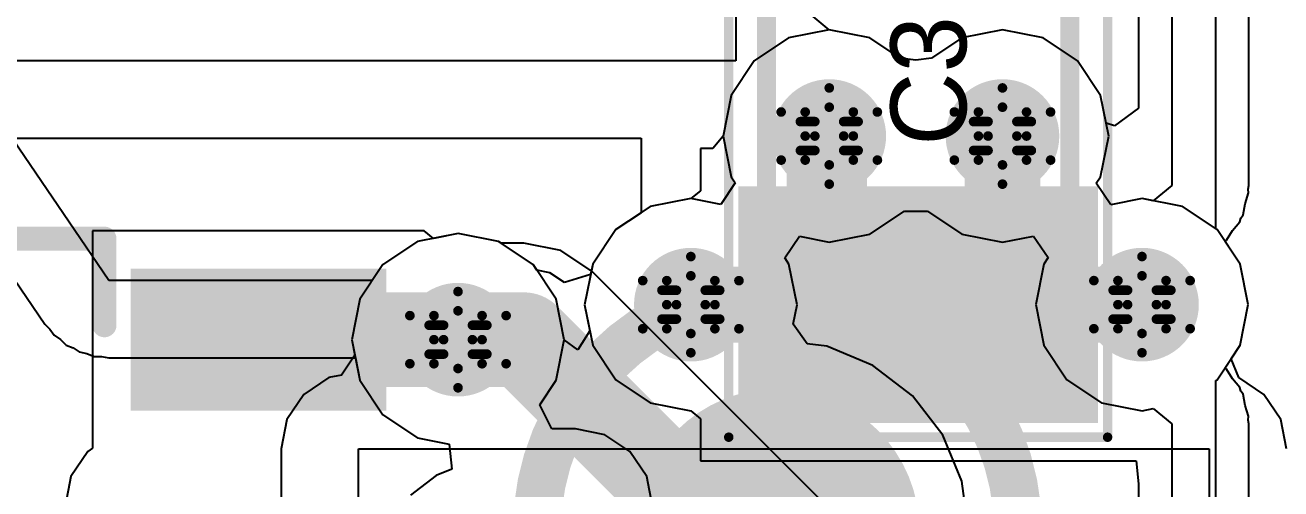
# Model space of a CAD drawing. Header units: millimetres. Extents: x 5 to 399, y 5 to 287.
# Drawn here: x 197.46 to 204.09, y 168.48 to 170.93 of the extents above; entities that cross this region are included whole.
import ezdxf

# ---------------------------------------------------------------- set-up
doc = ezdxf.new("R2010")
doc.units = ezdxf.units.MM
for name, color, linetype in [('BottomLayer', 5, 'Continuous'), ('BottomOverlay', 54, 'Continuous'), ('BottomPaste', 16, 'Continuous'), ('BottomSolder', 6, 'Continuous'), ('DrillDrawing', 1, 'Continuous'), ('DrillGuide', 244, 'Continuous'), ('Mechanical13', 56, 'Continuous'), ('MidLayer1', 16, 'Continuous'), ('MidLayer2', 76, 'Continuous'), ('MultiLayer', 9, 'Continuous'), ('TopLayer', 1, 'Continuous'), ('TopOverlay', 2, 'Continuous'), ('TopPaste', 8, 'Continuous'), ('TopSolder', 216, 'Continuous'), ('ViaHoleLayer', 16, 'Continuous')]:
    doc.layers.add(name, color=color, linetype=linetype)

# ---------------------------------------------------------------- blocks, each defined once
blk = doc.blocks.new('1206_C_13')
at = {"layer": 'Mechanical13', "const_width": 0.1}
for points in [[(-1.5998, 0.8002), (-1.5998, -0.7999)], [(-1.5998, 0.8002), (1.6002, 0.8002)], [(1.6002, 0.8002), (1.6002, -0.7999)], [(-1.5998, -0.7999), (1.6002, -0.7999)]]:
    blk.add_lwpolyline(points, dxfattribs=at)
at = {"layer": 'Mechanical13', "const_width": 0.05}
for points in [[(-1.6248, 0.8002, 1), (-1.5748, 0.8002, 1)], [(-1.6248, 0.8002, 1), (-1.5748, 0.8002, 1)], [(1.5752, 0.8002, 1), (1.6252, 0.8002, 1)], [(1.5752, 0.8002, 1), (1.6252, 0.8002, 1)], [(-1.6248, -0.7999, 1), (-1.5748, -0.7999, 1)], [(-1.6248, -0.7999, 1), (-1.5748, -0.7999, 1)], [(1.5752, -0.7999, 1), (1.6252, -0.7999, 1)], [(1.5752, -0.7999, 1), (1.6252, -0.7999, 1)]]:
    blk.add_lwpolyline(points, format="xyb", close=True, dxfattribs=at)
at = {"layer": 'TopLayer'}
for points in [[(-0.925, -0.9), (-0.925, 0.9), (-2.075, -0.9), (-2.075, 0.9)], [(2.075, -0.9), (2.075, 0.9), (0.925, -0.9), (0.925, 0.9)]]:
    blk.add_solid(points, dxfattribs=at)
at = {"layer": 'TopOverlay', "const_width": 0.05}
for points in [[(-2.2, 1), (2.175, 1)], [(-2.2, 1), (-2.2, -1)], [(2.175, 1), (2.175, -1)], [(-2.2, -1), (2.175, -1)]]:
    blk.add_lwpolyline(points, dxfattribs=at)
at = {"layer": 'TopOverlay', "const_width": 0.025}
for points in [[(-2.2125, 1, 1), (-2.1875, 1, 1)], [(-2.2125, 1, 1), (-2.1875, 1, 1)], [(2.1625, 1, 1), (2.1875, 1, 1)], [(2.1625, 1, 1), (2.1875, 1, 1)], [(-2.2125, -1, 1), (-2.1875, -1, 1)], [(-2.2125, -1, 1), (-2.1875, -1, 1)], [(2.1625, -1, 1), (2.1875, -1, 1)], [(2.1625, -1, 1), (2.1875, -1, 1)]]:
    blk.add_lwpolyline(points, format="xyb", close=True, dxfattribs=at)
at = {"layer": 'TopPaste'}
for points in [[(-0.925, -0.9), (-0.925, 0.9), (-2.075, -0.9), (-2.075, 0.9)], [(2.075, -0.9), (2.075, 0.9), (0.925, -0.9), (0.925, 0.9)]]:
    blk.add_solid(points, dxfattribs=at)
at = {"layer": 'TopSolder'}
for points in [[(-0.875, -0.95), (-0.875, 0.95), (-2.125, -0.95), (-2.125, 0.95)], [(2.125, -0.95), (2.125, 0.95), (0.875, -0.95), (0.875, 0.95)]]:
    blk.add_solid(points, dxfattribs=at)
blk = doc.blocks.new('TP1_5MM_B_128')
at = {"layer": 'BottomLayer', "const_width": 0.75}
blk.add_lwpolyline([(-0.375, 0, 1), (0.375, 0, 1)], format="xyb", close=True, dxfattribs=at)
at = {"layer": 'BottomOverlay'}
for points, const_width in [([(1.27, 0, 1), (-1.27, 0, 1)], 0.254), ([(-1.3335, 0, 1), (-1.2065, 0, 1)], 0.127), ([(1.2065, 0, 1), (1.3335, 0, 1)], 0.127)]:
    blk.add_lwpolyline(points, format="xyb", close=True, dxfattribs=dict(at, const_width=const_width))
at = {"layer": 'BottomPaste', "const_width": 0.75}
blk.add_lwpolyline([(-0.375, 0, 1), (0.375, 0, 1)], format="xyb", close=True, dxfattribs=at)
at = {"layer": 'BottomSolder', "const_width": 0.75}
blk.add_lwpolyline([(-0.375, 0, 1), (0.375, 0, 1)], format="xyb", close=True, dxfattribs=at)
blk = doc.blocks.new('PQFN_8_MULTI_204')
at = {"layer": 'TopLayer'}
blk.add_solid([(2.23, -2.8548), (1.58, -2.8548), (2.23, -4.1048), (1.58, -4.1048)], dxfattribs=at)
at = {"layer": 'TopOverlay', "const_width": 0.127}
for points in [[(2.4384, -2.2098), (2.4384, -2.667)], [(1.9812, -2.667), (2.4384, -2.667)]]:
    blk.add_lwpolyline(points, dxfattribs=at)
at = {"layer": 'TopOverlay', "const_width": 0.0635}
for points in [[(2.4066, -2.2098, 1), (2.4701, -2.2098, 1)], [(1.9494, -2.667, 1), (2.013, -2.667, 1)], [(2.4066, -2.667, 1), (2.4701, -2.667, 1)], [(2.4066, -2.667, 1), (2.4701, -2.667, 1)]]:
    blk.add_lwpolyline(points, format="xyb", close=True, dxfattribs=at)
at = {"layer": 'TopPaste'}
blk.add_solid([(2.2, -2.8848), (1.61, -2.8848), (2.2, -4.0748), (1.61, -4.0748)], dxfattribs=at)
at = {"layer": 'TopSolder'}
blk.add_solid([(2.28, -2.8048), (1.53, -2.8048), (2.28, -4.1548), (1.53, -4.1548)], dxfattribs=at)

msp = doc.modelspace()

# ---------------------------------------------------------------- linework, layer by layer
at = {"layer": 'BottomLayer'}
for p, q in [((203.514, 174.9902), (203.5139, 170.0815)), ((203.9218, 170.0815), (203.9218, 174.5824)), ((201.4914, 170.8603), (201.3095, 170.7387)), ((201.706, 170.903), (201.4914, 170.8603)), ((201.9206, 170.8603), (201.706, 170.903)), ((202.0809, 170.7532), (201.9206, 170.8603)), ((202.4058, 170.8603), (202.2456, 170.7532)), ((202.6204, 170.903), (202.4058, 170.8603)), ((202.835, 170.8603), (202.6204, 170.903)), ((203.017, 170.7387), (202.835, 170.8603)), ((201.3095, 170.7387), (201.1879, 170.5568)), ((202.1632, 170.7426), (202.0809, 170.7532)), ((202.2456, 170.7532), (202.1632, 170.7426)), ((203.1385, 170.5568), (203.017, 170.7387)), ((201.1879, 170.5568), (201.1453, 170.3422)), ((203.1812, 170.3422), (203.1385, 170.5568)), ((201.1453, 170.3422), (201.1879, 170.1276)), ((203.1385, 170.1276), (203.1812, 170.3422)), ((201.1879, 170.1276), (201.2096, 170.0952)), ((203.1153, 170.0929), (203.1385, 170.1276)), ((201.2096, 170.0952), (201.1332, 169.9809)), ((203.1925, 169.9798), (203.1153, 170.0929)), ((203.5139, 170.0815), (203.4158, 170.0009)), ((203.9178, 170.0616), (203.9218, 170.0815)), ((203.9198, 170.0415), (203.9178, 170.0616)), ((200.9752, 170.0124), (200.7606, 169.9697)), ((201.1332, 169.9809), (200.9752, 170.0124)), ((203.357, 170.0126), (203.1925, 169.9798)), ((203.4158, 170.0009), (203.357, 170.0126)), ((203.8907, 169.9254), (203.9024, 169.9841)), ((203.9024, 169.9841), (203.9198, 170.0415)), ((200.7606, 169.9697), (200.5787, 169.8481)), ((201.9206, 169.8241), (202.1026, 169.9457)), ((202.1026, 169.9457), (202.2239, 169.9457)), ((202.2239, 169.9457), (202.4058, 169.8241)), ((203.8795, 169.9086), (203.8907, 169.9254)), ((203.8356, 169.8429), (203.8736, 169.8892)), ((203.8736, 169.8892), (203.8795, 169.9086)), ((199.5314, 169.7849), (199.3495, 169.6633)), ((199.746, 169.8276), (199.5314, 169.7849)), ((199.9606, 169.7849), (199.746, 169.8276)), ((200.1425, 169.6633), (199.9606, 169.7849)), ((200.5787, 169.8481), (200.4571, 169.6662)), ((201.4717, 169.6985), (201.548, 169.8128)), ((201.548, 169.8128), (201.706, 169.7814)), ((201.706, 169.7814), (201.9206, 169.8241)), ((202.4058, 169.8241), (202.6204, 169.7814)), ((202.6204, 169.7814), (202.7849, 169.8141)), ((202.7849, 169.8141), (202.8621, 169.7011)), ((203.7941, 169.7876), (203.8023, 169.7931)), ((203.8751, 169.6664), (203.7941, 169.7876)), ((203.8023, 169.7931), (203.8356, 169.8429)), ((199.3495, 169.6633), (199.2279, 169.4814)), ((200.1624, 169.6335), (200.1425, 169.6633)), ((200.4571, 169.6662), (200.4461, 169.6109)), ((201.4933, 169.6662), (201.4717, 169.6985)), ((201.536, 169.4516), (201.4933, 169.6662)), ((202.8389, 169.6664), (202.7963, 169.4518)), ((202.8621, 169.7011), (202.8389, 169.6664)), ((203.9178, 169.4518), (203.8751, 169.6664)), ((200.2302, 169.62), (200.1624, 169.6335)), ((200.3081, 169.568), (200.2302, 169.62)), ((200.4461, 169.6109), (200.3081, 169.568)), ((199.2279, 169.4814), (199.1852, 169.2668)), ((201.5156, 169.349), (201.536, 169.4516)), ((202.7963, 169.4518), (202.8389, 169.2372)), ((203.8751, 169.2372), (203.9178, 169.4518)), ((201.5895, 169.2457), (201.5156, 169.349)), ((199.1852, 169.2668), (199.2279, 169.0522)), ((201.6934, 169.2321), (201.5895, 169.2457)), ((201.9367, 169.1313), (201.6934, 169.2321)), ((202.8389, 169.2372), (202.9605, 169.0553)), ((203.7941, 169.116), (203.8751, 169.2372)), ((202.1456, 168.971), (201.9367, 169.1313)), ((202.9605, 169.0553), (203.1424, 168.9337)), ((203.8023, 169.1105), (203.7941, 169.116)), ((203.8356, 169.0607), (203.8023, 169.1105)), ((203.8736, 169.0144), (203.8356, 169.0607)), ((199.2279, 169.0522), (199.3495, 168.8703)), ((203.8795, 168.995), (203.8736, 169.0144)), ((203.8907, 168.9782), (203.8795, 168.995)), ((202.3059, 168.7621), (202.1456, 168.971)), ((203.1424, 168.9337), (203.357, 168.891)), ((203.9024, 168.9195), (203.8907, 168.9782)), ((199.3495, 168.8703), (199.5314, 168.7487)), ((203.357, 168.891), (203.4158, 168.9027)), ((203.4158, 168.9027), (203.5139, 168.8221)), ((203.9198, 168.8621), (203.9024, 168.9195)), ((203.9178, 168.842), (203.9198, 168.8621)), ((203.5139, 168.8221), (203.5139, 163.3418)), ((203.9218, 168.8221), (203.9178, 168.842)), ((203.9218, 167.2998), (203.9218, 168.8221)), ((199.5314, 168.7487), (199.7002, 168.7151)), ((202.4067, 168.5188), (202.3059, 168.7621)), ((199.7002, 168.7151), (199.7132, 168.5831)), ((199.6314, 168.5492), (199.4956, 168.445)), ((199.7132, 168.5831), (199.6314, 168.5492)), ((202.441, 168.2578), (202.4067, 168.5188))]:
    msp.add_line(p, q, dxfattribs=at)
for points, const_width in [([(201.556, 170.3422, 1), (201.856, 170.3422, 1)], 0.3), ([(202.4704, 170.3422, 1), (202.7704, 170.3422, 1)], 0.3), ([(200.8252, 169.4516, 1), (201.1252, 169.4516, 1)], 0.3), ([(203.207, 169.4518, 1), (203.507, 169.4518, 1)], 0.3), ([(199.596, 169.2668, 1), (199.896, 169.2668, 1)], 0.3), ([(199.6835, 169.2668, 1), (199.8085, 169.2668, 1)], 0.125), ([(200.0214, 169.2668, 1), (200.1464, 169.2668, 1)], 0.125), ([(200.0214, 169.2668, 1), (200.1464, 169.2668, 1)], 0.125)]:
    msp.add_lwpolyline(points, format="xyb", close=True, dxfattribs=dict(at, const_width=const_width))
at = {"layer": 'BottomLayer', "const_width": 0.25}
for points in [[(199.746, 169.2668), (200.0839, 169.2668)], [(200.0839, 169.2668), (201.0929, 168.2578)]]:
    msp.add_lwpolyline(points, dxfattribs=at)
at = {"layer": 'DrillDrawing', "const_width": 0.0508}
for points in [[(201.579, 170.4692), (201.706, 170.5962)], [(201.706, 170.5962), (201.833, 170.4692)], [(202.4934, 170.4692), (202.6204, 170.5962)], [(202.6204, 170.5962), (202.7474, 170.4692)], [(201.6298, 170.4184), (201.706, 170.4946)], [(201.706, 170.4946), (201.7822, 170.4184)], [(202.5442, 170.4184), (202.6204, 170.4946)], [(202.6204, 170.4946), (202.6966, 170.4184)], [(201.452, 170.4692), (201.579, 170.3422)], [(201.452, 170.4692), (201.579, 170.4692)], [(201.833, 170.4692), (201.96, 170.4692)], [(201.833, 170.3422), (201.96, 170.4692)], [(202.3664, 170.4692), (202.4934, 170.3422)], [(202.3664, 170.4692), (202.4934, 170.4692)], [(202.7474, 170.4692), (202.8744, 170.4692)], [(202.7474, 170.3422), (202.8744, 170.4692)], [(201.5536, 170.4184), (201.6298, 170.3422)], [(201.5536, 170.4184), (201.6298, 170.4184)], [(201.7822, 170.4184), (201.8584, 170.4184)], [(201.7822, 170.3422), (201.8584, 170.4184)], [(202.468, 170.4184), (202.5442, 170.3422)], [(202.468, 170.4184), (202.5442, 170.4184)], [(202.6966, 170.4184), (202.7728, 170.4184)], [(202.6966, 170.3422), (202.7728, 170.4184)], [(201.452, 170.2152), (201.579, 170.3422)], [(201.5536, 170.266), (201.6298, 170.3422)], [(201.7822, 170.3422), (201.8584, 170.266)], [(201.833, 170.3422), (201.96, 170.2152)], [(202.3664, 170.2152), (202.4934, 170.3422)], [(202.468, 170.266), (202.5442, 170.3422)], [(202.6966, 170.3422), (202.7728, 170.266)], [(202.7474, 170.3422), (202.8744, 170.2152)], [(201.5536, 170.266), (201.6298, 170.266)], [(201.6298, 170.266), (201.706, 170.1898)], [(201.706, 170.1898), (201.7822, 170.266)], [(201.7822, 170.266), (201.8584, 170.266)], [(202.468, 170.266), (202.5442, 170.266)], [(202.5442, 170.266), (202.6204, 170.1898)], [(202.6204, 170.1898), (202.6966, 170.266)], [(202.6966, 170.266), (202.7728, 170.266)], [(201.452, 170.2152), (201.579, 170.2152)], [(201.579, 170.2152), (201.706, 170.0882)], [(201.706, 170.0882), (201.833, 170.2152)], [(201.833, 170.2152), (201.96, 170.2152)], [(202.3664, 170.2152), (202.4934, 170.2152)], [(202.4934, 170.2152), (202.6204, 170.0882)], [(202.6204, 170.0882), (202.7474, 170.2152)], [(202.7474, 170.2152), (202.8744, 170.2152)], [(200.8482, 169.5786), (200.9752, 169.7056)], [(200.9752, 169.7056), (201.1022, 169.5786)], [(203.23, 169.5788), (203.357, 169.7058)], [(203.357, 169.7058), (203.484, 169.5788)], [(200.7212, 169.5786), (200.8482, 169.4516)], [(200.7212, 169.5786), (200.8482, 169.5786)], [(200.899, 169.5278), (200.9752, 169.604)], [(200.9752, 169.604), (201.0514, 169.5278)], [(201.1022, 169.5786), (201.2292, 169.5786)], [(201.1022, 169.4516), (201.2292, 169.5786)], [(203.103, 169.5788), (203.23, 169.4518)], [(203.103, 169.5788), (203.23, 169.5788)], [(203.2808, 169.528), (203.357, 169.6042)], [(203.357, 169.6042), (203.4332, 169.528)], [(203.484, 169.5788), (203.611, 169.5788)], [(203.484, 169.4518), (203.611, 169.5788)], [(199.619, 169.3938), (199.746, 169.5208)], [(199.746, 169.5208), (199.873, 169.3938)], [(200.8228, 169.5278), (200.899, 169.4516)], [(200.8228, 169.5278), (200.899, 169.5278)], [(201.0514, 169.5278), (201.1276, 169.5278)], [(201.0514, 169.4516), (201.1276, 169.5278)], [(203.2046, 169.528), (203.2808, 169.4518)], [(203.2046, 169.528), (203.2808, 169.528)], [(203.4332, 169.528), (203.5094, 169.528)], [(203.4332, 169.4518), (203.5094, 169.528)], [(200.7212, 169.3246), (200.8482, 169.4516)], [(200.8228, 169.3754), (200.899, 169.4516)], [(201.0514, 169.4516), (201.1276, 169.3754)], [(201.1022, 169.4516), (201.2292, 169.3246)], [(203.103, 169.3248), (203.23, 169.4518)], [(203.2046, 169.3756), (203.2808, 169.4518)], [(203.4332, 169.4518), (203.5094, 169.3756)], [(203.484, 169.4518), (203.611, 169.3248)], [(199.492, 169.3938), (199.619, 169.2668)], [(199.492, 169.3938), (199.619, 169.3938)], [(199.6698, 169.343), (199.746, 169.4192)], [(199.746, 169.4192), (199.8222, 169.343)], [(199.873, 169.3938), (200, 169.3938)], [(199.873, 169.2668), (200, 169.3938)], [(200.8228, 169.3754), (200.899, 169.3754)], [(200.899, 169.3754), (200.9752, 169.2992)], [(200.9752, 169.2992), (201.0514, 169.3754)], [(201.0514, 169.3754), (201.1276, 169.3754)], [(203.2046, 169.3756), (203.2808, 169.3756)], [(203.2808, 169.3756), (203.357, 169.2994)], [(203.357, 169.2994), (203.4332, 169.3756)], [(203.4332, 169.3756), (203.5094, 169.3756)], [(199.5936, 169.343), (199.6698, 169.2668)], [(199.5936, 169.343), (199.6698, 169.343)], [(199.8222, 169.343), (199.8984, 169.343)], [(199.8222, 169.2668), (199.8984, 169.343)], [(200.7212, 169.3246), (200.8482, 169.3246)], [(200.8482, 169.3246), (200.9752, 169.1976)], [(200.9752, 169.1976), (201.1022, 169.3246)], [(201.1022, 169.3246), (201.2292, 169.3246)], [(203.103, 169.3248), (203.23, 169.3248)], [(203.23, 169.3248), (203.357, 169.1978)], [(203.357, 169.1978), (203.484, 169.3248)], [(203.484, 169.3248), (203.611, 169.3248)], [(199.492, 169.1398), (199.619, 169.2668)], [(199.5936, 169.1906), (199.6698, 169.2668)], [(199.8222, 169.2668), (199.8984, 169.1906)], [(199.873, 169.2668), (200, 169.1398)], [(199.5936, 169.1906), (199.6698, 169.1906)], [(199.6698, 169.1906), (199.746, 169.1144)], [(199.746, 169.1144), (199.8222, 169.1906)], [(199.8222, 169.1906), (199.8984, 169.1906)], [(199.492, 169.1398), (199.619, 169.1398)], [(199.619, 169.1398), (199.746, 169.0128)], [(199.746, 169.0128), (199.873, 169.1398)], [(199.873, 169.1398), (200, 169.1398)]]:
    msp.add_lwpolyline(points, dxfattribs=at)
at = {"layer": 'DrillDrawing', "const_width": 0.0254}
for points in [[(201.6933, 170.5962, 1), (201.7187, 170.5962, 1)], [(201.6933, 170.5962, 1), (201.7187, 170.5962, 1)], [(202.6077, 170.5962, 1), (202.6331, 170.5962, 1)], [(202.6077, 170.5962, 1), (202.6331, 170.5962, 1)], [(201.6933, 170.4946, 1), (201.7187, 170.4946, 1)], [(201.6933, 170.4946, 1), (201.7187, 170.4946, 1)], [(202.6077, 170.4946, 1), (202.6331, 170.4946, 1)], [(202.6077, 170.4946, 1), (202.6331, 170.4946, 1)], [(201.4393, 170.4692, 1), (201.4647, 170.4692, 1)], [(201.4393, 170.4692, 1), (201.4647, 170.4692, 1)], [(201.5663, 170.4692, 1), (201.5917, 170.4692, 1)], [(201.5663, 170.4692, 1), (201.5917, 170.4692, 1)], [(201.8203, 170.4692, 1), (201.8457, 170.4692, 1)], [(201.8203, 170.4692, 1), (201.8457, 170.4692, 1)], [(201.9473, 170.4692, 1), (201.9727, 170.4692, 1)], [(201.9473, 170.4692, 1), (201.9727, 170.4692, 1)], [(202.3537, 170.4692, 1), (202.3791, 170.4692, 1)], [(202.3537, 170.4692, 1), (202.3791, 170.4692, 1)], [(202.4807, 170.4692, 1), (202.5061, 170.4692, 1)], [(202.4807, 170.4692, 1), (202.5061, 170.4692, 1)], [(202.7347, 170.4692, 1), (202.7601, 170.4692, 1)], [(202.7347, 170.4692, 1), (202.7601, 170.4692, 1)], [(202.8617, 170.4692, 1), (202.8871, 170.4692, 1)], [(202.8617, 170.4692, 1), (202.8871, 170.4692, 1)], [(201.5409, 170.4184, 1), (201.5663, 170.4184, 1)], [(201.5409, 170.4184, 1), (201.5663, 170.4184, 1)], [(201.6171, 170.4184, 1), (201.6425, 170.4184, 1)], [(201.6171, 170.4184, 1), (201.6425, 170.4184, 1)], [(201.7695, 170.4184, 1), (201.7949, 170.4184, 1)], [(201.7695, 170.4184, 1), (201.7949, 170.4184, 1)], [(201.8457, 170.4184, 1), (201.8711, 170.4184, 1)], [(201.8457, 170.4184, 1), (201.8711, 170.4184, 1)], [(202.4553, 170.4184, 1), (202.4807, 170.4184, 1)], [(202.4553, 170.4184, 1), (202.4807, 170.4184, 1)], [(202.5315, 170.4184, 1), (202.5569, 170.4184, 1)], [(202.5315, 170.4184, 1), (202.5569, 170.4184, 1)], [(202.6839, 170.4184, 1), (202.7093, 170.4184, 1)], [(202.6839, 170.4184, 1), (202.7093, 170.4184, 1)], [(202.7601, 170.4184, 1), (202.7855, 170.4184, 1)], [(202.7601, 170.4184, 1), (202.7855, 170.4184, 1)], [(201.5663, 170.3422, 1), (201.5917, 170.3422, 1)], [(201.5663, 170.3422, 1), (201.5917, 170.3422, 1)], [(201.6171, 170.3422, 1), (201.6425, 170.3422, 1)], [(201.6171, 170.3422, 1), (201.6425, 170.3422, 1)], [(201.7695, 170.3422, 1), (201.7949, 170.3422, 1)], [(201.7695, 170.3422, 1), (201.7949, 170.3422, 1)], [(201.8203, 170.3422, 1), (201.8457, 170.3422, 1)], [(201.8203, 170.3422, 1), (201.8457, 170.3422, 1)], [(202.4807, 170.3422, 1), (202.5061, 170.3422, 1)], [(202.4807, 170.3422, 1), (202.5061, 170.3422, 1)], [(202.5315, 170.3422, 1), (202.5569, 170.3422, 1)], [(202.5315, 170.3422, 1), (202.5569, 170.3422, 1)], [(202.6839, 170.3422, 1), (202.7093, 170.3422, 1)], [(202.6839, 170.3422, 1), (202.7093, 170.3422, 1)], [(202.7347, 170.3422, 1), (202.7601, 170.3422, 1)], [(202.7347, 170.3422, 1), (202.7601, 170.3422, 1)], [(201.5409, 170.266, 1), (201.5663, 170.266, 1)], [(201.5409, 170.266, 1), (201.5663, 170.266, 1)], [(201.6171, 170.266, 1), (201.6425, 170.266, 1)], [(201.6171, 170.266, 1), (201.6425, 170.266, 1)], [(201.7695, 170.266, 1), (201.7949, 170.266, 1)], [(201.7695, 170.266, 1), (201.7949, 170.266, 1)], [(201.8457, 170.266, 1), (201.8711, 170.266, 1)], [(201.8457, 170.266, 1), (201.8711, 170.266, 1)], [(202.4553, 170.266, 1), (202.4807, 170.266, 1)], [(202.4553, 170.266, 1), (202.4807, 170.266, 1)], [(202.5315, 170.266, 1), (202.5569, 170.266, 1)], [(202.5315, 170.266, 1), (202.5569, 170.266, 1)], [(202.6839, 170.266, 1), (202.7093, 170.266, 1)], [(202.6839, 170.266, 1), (202.7093, 170.266, 1)], [(202.7601, 170.266, 1), (202.7855, 170.266, 1)], [(202.7601, 170.266, 1), (202.7855, 170.266, 1)], [(201.4393, 170.2152, 1), (201.4647, 170.2152, 1)], [(201.4393, 170.2152, 1), (201.4647, 170.2152, 1)], [(201.5663, 170.2152, 1), (201.5917, 170.2152, 1)], [(201.5663, 170.2152, 1), (201.5917, 170.2152, 1)], [(201.6933, 170.1898, 1), (201.7187, 170.1898, 1)], [(201.6933, 170.1898, 1), (201.7187, 170.1898, 1)], [(201.8203, 170.2152, 1), (201.8457, 170.2152, 1)], [(201.8203, 170.2152, 1), (201.8457, 170.2152, 1)], [(201.9473, 170.2152, 1), (201.9727, 170.2152, 1)], [(201.9473, 170.2152, 1), (201.9727, 170.2152, 1)], [(202.3537, 170.2152, 1), (202.3791, 170.2152, 1)], [(202.3537, 170.2152, 1), (202.3791, 170.2152, 1)], [(202.4807, 170.2152, 1), (202.5061, 170.2152, 1)], [(202.4807, 170.2152, 1), (202.5061, 170.2152, 1)], [(202.6077, 170.1898, 1), (202.6331, 170.1898, 1)], [(202.6077, 170.1898, 1), (202.6331, 170.1898, 1)], [(202.7347, 170.2152, 1), (202.7601, 170.2152, 1)], [(202.7347, 170.2152, 1), (202.7601, 170.2152, 1)], [(202.8617, 170.2152, 1), (202.8871, 170.2152, 1)], [(202.8617, 170.2152, 1), (202.8871, 170.2152, 1)], [(201.6933, 170.0882, 1), (201.7187, 170.0882, 1)], [(201.6933, 170.0882, 1), (201.7187, 170.0882, 1)], [(202.6077, 170.0882, 1), (202.6331, 170.0882, 1)], [(202.6077, 170.0882, 1), (202.6331, 170.0882, 1)], [(200.9625, 169.7056, 1), (200.9879, 169.7056, 1)], [(200.9625, 169.7056, 1), (200.9879, 169.7056, 1)], [(203.3443, 169.7058, 1), (203.3697, 169.7058, 1)], [(203.3443, 169.7058, 1), (203.3697, 169.7058, 1)], [(200.7085, 169.5786, 1), (200.7339, 169.5786, 1)], [(200.7085, 169.5786, 1), (200.7339, 169.5786, 1)], [(200.8355, 169.5786, 1), (200.8609, 169.5786, 1)], [(200.8355, 169.5786, 1), (200.8609, 169.5786, 1)], [(200.9625, 169.604, 1), (200.9879, 169.604, 1)], [(200.9625, 169.604, 1), (200.9879, 169.604, 1)], [(201.0895, 169.5786, 1), (201.1149, 169.5786, 1)], [(201.0895, 169.5786, 1), (201.1149, 169.5786, 1)], [(201.2165, 169.5786, 1), (201.2419, 169.5786, 1)], [(201.2165, 169.5786, 1), (201.2419, 169.5786, 1)], [(203.0903, 169.5788, 1), (203.1157, 169.5788, 1)], [(203.0903, 169.5788, 1), (203.1157, 169.5788, 1)], [(203.2173, 169.5788, 1), (203.2427, 169.5788, 1)], [(203.2173, 169.5788, 1), (203.2427, 169.5788, 1)], [(203.3443, 169.6042, 1), (203.3697, 169.6042, 1)], [(203.3443, 169.6042, 1), (203.3697, 169.6042, 1)], [(203.4713, 169.5788, 1), (203.4967, 169.5788, 1)], [(203.4713, 169.5788, 1), (203.4967, 169.5788, 1)], [(203.5983, 169.5788, 1), (203.6237, 169.5788, 1)], [(203.5983, 169.5788, 1), (203.6237, 169.5788, 1)], [(199.7333, 169.5208, 1), (199.7587, 169.5208, 1)], [(199.7333, 169.5208, 1), (199.7587, 169.5208, 1)], [(200.8101, 169.5278, 1), (200.8355, 169.5278, 1)], [(200.8101, 169.5278, 1), (200.8355, 169.5278, 1)], [(200.8863, 169.5278, 1), (200.9117, 169.5278, 1)], [(200.8863, 169.5278, 1), (200.9117, 169.5278, 1)], [(201.0387, 169.5278, 1), (201.0641, 169.5278, 1)], [(201.0387, 169.5278, 1), (201.0641, 169.5278, 1)], [(201.1149, 169.5278, 1), (201.1403, 169.5278, 1)], [(201.1149, 169.5278, 1), (201.1403, 169.5278, 1)], [(203.1919, 169.528, 1), (203.2173, 169.528, 1)], [(203.1919, 169.528, 1), (203.2173, 169.528, 1)], [(203.2681, 169.528, 1), (203.2935, 169.528, 1)], [(203.2681, 169.528, 1), (203.2935, 169.528, 1)], [(203.4205, 169.528, 1), (203.4459, 169.528, 1)], [(203.4205, 169.528, 1), (203.4459, 169.528, 1)], [(203.4967, 169.528, 1), (203.5221, 169.528, 1)], [(203.4967, 169.528, 1), (203.5221, 169.528, 1)], [(200.8355, 169.4516, 1), (200.8609, 169.4516, 1)], [(200.8355, 169.4516, 1), (200.8609, 169.4516, 1)], [(200.8863, 169.4516, 1), (200.9117, 169.4516, 1)], [(200.8863, 169.4516, 1), (200.9117, 169.4516, 1)], [(201.0387, 169.4516, 1), (201.0641, 169.4516, 1)], [(201.0387, 169.4516, 1), (201.0641, 169.4516, 1)], [(201.0895, 169.4516, 1), (201.1149, 169.4516, 1)], [(201.0895, 169.4516, 1), (201.1149, 169.4516, 1)], [(203.2173, 169.4518, 1), (203.2427, 169.4518, 1)], [(203.2173, 169.4518, 1), (203.2427, 169.4518, 1)], [(203.2681, 169.4518, 1), (203.2935, 169.4518, 1)], [(203.2681, 169.4518, 1), (203.2935, 169.4518, 1)], [(203.4205, 169.4518, 1), (203.4459, 169.4518, 1)], [(203.4205, 169.4518, 1), (203.4459, 169.4518, 1)], [(203.4713, 169.4518, 1), (203.4967, 169.4518, 1)], [(203.4713, 169.4518, 1), (203.4967, 169.4518, 1)], [(199.4793, 169.3938, 1), (199.5047, 169.3938, 1)], [(199.4793, 169.3938, 1), (199.5047, 169.3938, 1)], [(199.6063, 169.3938, 1), (199.6317, 169.3938, 1)], [(199.6063, 169.3938, 1), (199.6317, 169.3938, 1)], [(199.7333, 169.4192, 1), (199.7587, 169.4192, 1)], [(199.7333, 169.4192, 1), (199.7587, 169.4192, 1)], [(199.8603, 169.3938, 1), (199.8857, 169.3938, 1)], [(199.8603, 169.3938, 1), (199.8857, 169.3938, 1)], [(199.9873, 169.3938, 1), (200.0127, 169.3938, 1)], [(199.9873, 169.3938, 1), (200.0127, 169.3938, 1)], [(200.8101, 169.3754, 1), (200.8355, 169.3754, 1)], [(200.8101, 169.3754, 1), (200.8355, 169.3754, 1)], [(200.8863, 169.3754, 1), (200.9117, 169.3754, 1)], [(200.8863, 169.3754, 1), (200.9117, 169.3754, 1)], [(201.0387, 169.3754, 1), (201.0641, 169.3754, 1)], [(201.0387, 169.3754, 1), (201.0641, 169.3754, 1)], [(201.1149, 169.3754, 1), (201.1403, 169.3754, 1)], [(201.1149, 169.3754, 1), (201.1403, 169.3754, 1)], [(203.1919, 169.3756, 1), (203.2173, 169.3756, 1)], [(203.1919, 169.3756, 1), (203.2173, 169.3756, 1)], [(203.2681, 169.3756, 1), (203.2935, 169.3756, 1)], [(203.2681, 169.3756, 1), (203.2935, 169.3756, 1)], [(203.4205, 169.3756, 1), (203.4459, 169.3756, 1)], [(203.4205, 169.3756, 1), (203.4459, 169.3756, 1)], [(203.4967, 169.3756, 1), (203.5221, 169.3756, 1)], [(203.4967, 169.3756, 1), (203.5221, 169.3756, 1)], [(199.5809, 169.343, 1), (199.6063, 169.343, 1)], [(199.5809, 169.343, 1), (199.6063, 169.343, 1)], [(199.6571, 169.343, 1), (199.6825, 169.343, 1)], [(199.6571, 169.343, 1), (199.6825, 169.343, 1)], [(199.8095, 169.343, 1), (199.8349, 169.343, 1)], [(199.8095, 169.343, 1), (199.8349, 169.343, 1)], [(199.8857, 169.343, 1), (199.9111, 169.343, 1)], [(199.8857, 169.343, 1), (199.9111, 169.343, 1)], [(200.7085, 169.3246, 1), (200.7339, 169.3246, 1)], [(200.7085, 169.3246, 1), (200.7339, 169.3246, 1)], [(200.8355, 169.3246, 1), (200.8609, 169.3246, 1)], [(200.8355, 169.3246, 1), (200.8609, 169.3246, 1)], [(200.9625, 169.2992, 1), (200.9879, 169.2992, 1)], [(200.9625, 169.2992, 1), (200.9879, 169.2992, 1)], [(201.0895, 169.3246, 1), (201.1149, 169.3246, 1)], [(201.0895, 169.3246, 1), (201.1149, 169.3246, 1)], [(201.2165, 169.3246, 1), (201.2419, 169.3246, 1)], [(201.2165, 169.3246, 1), (201.2419, 169.3246, 1)], [(203.0903, 169.3248, 1), (203.1157, 169.3248, 1)], [(203.0903, 169.3248, 1), (203.1157, 169.3248, 1)], [(203.2173, 169.3248, 1), (203.2427, 169.3248, 1)], [(203.2173, 169.3248, 1), (203.2427, 169.3248, 1)], [(203.3443, 169.2994, 1), (203.3697, 169.2994, 1)], [(203.3443, 169.2994, 1), (203.3697, 169.2994, 1)], [(203.4713, 169.3248, 1), (203.4967, 169.3248, 1)], [(203.4713, 169.3248, 1), (203.4967, 169.3248, 1)], [(203.5983, 169.3248, 1), (203.6237, 169.3248, 1)], [(203.5983, 169.3248, 1), (203.6237, 169.3248, 1)], [(199.6063, 169.2668, 1), (199.6317, 169.2668, 1)], [(199.6063, 169.2668, 1), (199.6317, 169.2668, 1)], [(199.6571, 169.2668, 1), (199.6825, 169.2668, 1)], [(199.6571, 169.2668, 1), (199.6825, 169.2668, 1)], [(199.8095, 169.2668, 1), (199.8349, 169.2668, 1)], [(199.8095, 169.2668, 1), (199.8349, 169.2668, 1)], [(199.8603, 169.2668, 1), (199.8857, 169.2668, 1)], [(199.8603, 169.2668, 1), (199.8857, 169.2668, 1)], [(199.5809, 169.1906, 1), (199.6063, 169.1906, 1)], [(199.5809, 169.1906, 1), (199.6063, 169.1906, 1)], [(199.6571, 169.1906, 1), (199.6825, 169.1906, 1)], [(199.6571, 169.1906, 1), (199.6825, 169.1906, 1)], [(199.8095, 169.1906, 1), (199.8349, 169.1906, 1)], [(199.8095, 169.1906, 1), (199.8349, 169.1906, 1)], [(199.8857, 169.1906, 1), (199.9111, 169.1906, 1)], [(199.8857, 169.1906, 1), (199.9111, 169.1906, 1)], [(200.9625, 169.1976, 1), (200.9879, 169.1976, 1)], [(200.9625, 169.1976, 1), (200.9879, 169.1976, 1)], [(203.3443, 169.1978, 1), (203.3697, 169.1978, 1)], [(203.3443, 169.1978, 1), (203.3697, 169.1978, 1)], [(199.4793, 169.1398, 1), (199.5047, 169.1398, 1)], [(199.4793, 169.1398, 1), (199.5047, 169.1398, 1)], [(199.6063, 169.1398, 1), (199.6317, 169.1398, 1)], [(199.6063, 169.1398, 1), (199.6317, 169.1398, 1)], [(199.7333, 169.1144, 1), (199.7587, 169.1144, 1)], [(199.7333, 169.1144, 1), (199.7587, 169.1144, 1)], [(199.8603, 169.1398, 1), (199.8857, 169.1398, 1)], [(199.8603, 169.1398, 1), (199.8857, 169.1398, 1)], [(199.9873, 169.1398, 1), (200.0127, 169.1398, 1)], [(199.9873, 169.1398, 1), (200.0127, 169.1398, 1)], [(199.7333, 169.0128, 1), (199.7587, 169.0128, 1)], [(199.7333, 169.0128, 1), (199.7587, 169.0128, 1)]]:
    msp.add_lwpolyline(points, format="xyb", close=True, dxfattribs=at)
at = {"layer": 'DrillGuide', "const_width": 0.125}
for points in [[(201.6435, 170.3422, 1), (201.7685, 170.3422, 1)], [(202.5579, 170.3422, 1), (202.6829, 170.3422, 1)], [(200.9127, 169.4516, 1), (201.0377, 169.4516, 1)], [(203.2945, 169.4518, 1), (203.4195, 169.4518, 1)], [(199.6835, 169.2668, 1), (199.8085, 169.2668, 1)]]:
    msp.add_lwpolyline(points, format="xyb", close=True, dxfattribs=at)
at = {"layer": 'MidLayer1'}
for p, q in [((197.9018, 169.5786), (195.5346, 173.0598)), ((195.3187, 172.652), (197.5645, 169.3493)), ((199.5314, 169.7849), (199.3495, 169.6633)), ((199.746, 169.8276), (199.5314, 169.7849)), ((199.9606, 169.7849), (199.746, 169.8276)), ((199.973, 169.7766), (199.9606, 169.7849)), ((200.0932, 169.7766), (199.973, 169.7766)), ((200.2883, 169.7378), (200.0932, 169.7766)), ((200.4537, 169.6273), (200.2883, 169.7378)), ((199.3495, 169.6633), (199.2929, 169.5786)), ((201.7929, 168.2881), (200.4537, 169.6273)), ((199.2929, 169.5786), (197.9018, 169.5786)), ((197.5645, 169.3493), (197.592, 169.3222)), ((197.592, 169.3222), (197.6134, 169.2902)), ((197.6134, 169.2902), (197.6482, 169.267)), ((197.6482, 169.267), (197.678, 169.2377)), ((197.678, 169.2377), (197.7137, 169.2232)), ((197.7137, 169.2232), (197.7457, 169.2018)), ((197.7457, 169.2018), (197.7867, 169.1936)), ((197.7867, 169.1936), (197.8255, 169.178)), ((197.8255, 169.178), (197.864, 169.1783)), ((197.864, 169.1783), (197.9018, 169.1708)), ((197.9018, 169.1708), (199.2043, 169.1708)), ((199.2043, 169.1708), (199.2279, 169.0522)), ((199.2279, 169.0522), (199.3495, 168.8703)), ((199.3495, 168.8703), (199.5314, 168.7487)), ((199.5314, 168.7487), (199.7002, 168.7151)), ((199.7002, 168.7151), (199.7132, 168.5831)), ((199.6314, 168.5492), (199.4956, 168.445)), ((199.7132, 168.5831), (199.6314, 168.5492))]:
    msp.add_line(p, q, dxfattribs=at)
for points, const_width in [([(201.556, 170.3422, 1), (201.856, 170.3422, 1)], 0.3), ([(202.4704, 170.3422, 1), (202.7704, 170.3422, 1)], 0.3), ([(200.8252, 169.4516, 1), (201.1252, 169.4516, 1)], 0.3), ([(203.207, 169.4518, 1), (203.507, 169.4518, 1)], 0.3), ([(199.596, 169.2668, 1), (199.896, 169.2668, 1)], 0.3), ([(199.621, 169.2668, 1), (199.871, 169.2668, 1)], 0.25), ([(199.9682, 169.2668, 1), (200.2182, 169.2668, 1)], 0.25), ([(199.9682, 169.2668, 1), (200.2182, 169.2668, 1)], 0.25)]:
    msp.add_lwpolyline(points, format="xyb", close=True, dxfattribs=dict(at, const_width=const_width))
at = {"layer": 'MidLayer1', "const_width": 0.5}
for points in [[(199.746, 169.2668), (200.0932, 169.2668)], [(200.0932, 169.2668), (201.4324, 167.9276)]]:
    msp.add_lwpolyline(points, dxfattribs=at)
at = {"layer": 'MidLayer2'}
for p, q in [((201.2124, 176.2351), (201.2124, 170.7387)), ((201.706, 170.903), (201.6202, 170.9734)), ((201.9206, 170.8603), (201.706, 170.903)), ((202.0809, 170.7532), (201.9206, 170.8603)), ((202.4058, 170.8603), (202.2456, 170.7532)), ((202.6204, 170.903), (202.4058, 170.8603)), ((202.835, 170.8603), (202.6204, 170.903)), ((203.017, 170.7387), (202.835, 170.8603)), ((201.2124, 170.7387), (196.7326, 170.7387)), ((202.1632, 170.7426), (202.0809, 170.7532)), ((202.2456, 170.7532), (202.1632, 170.7426)), ((203.1385, 170.5568), (203.017, 170.7387)), ((203.1812, 170.3422), (203.1385, 170.5568)), ((196.7326, 170.3309), (200.7124, 170.3309)), ((200.7124, 170.3309), (200.7124, 169.9375)), ((203.1385, 170.1276), (203.1812, 170.3422)), ((203.1153, 170.0929), (203.1385, 170.1276)), ((203.1925, 169.9798), (203.1153, 170.0929)), ((203.357, 170.0126), (203.1925, 169.9798)), ((203.5716, 169.9699), (203.357, 170.0126)), ((200.7124, 169.9375), (200.5787, 169.8481)), ((203.7536, 169.8483), (203.5716, 169.9699)), ((199.5314, 169.7849), (199.3495, 169.6633)), ((199.746, 169.8276), (199.5314, 169.7849)), ((199.9606, 169.7849), (199.746, 169.8276)), ((200.1425, 169.6633), (199.9606, 169.7849)), ((200.5787, 169.8481), (200.4571, 169.6662)), ((203.8751, 169.6664), (203.7536, 169.8483)), ((199.3495, 169.6633), (199.2279, 169.4814)), ((200.2641, 169.4814), (200.1425, 169.6633)), ((200.4571, 169.6662), (200.4144, 169.4516)), ((203.9178, 169.4518), (203.8751, 169.6664)), ((199.2279, 169.4814), (199.1852, 169.2668)), ((200.3068, 169.2668), (200.2641, 169.4814)), ((200.4144, 169.4516), (200.442, 169.3128)), ((203.8751, 169.2372), (203.9178, 169.4518)), ((199.1852, 169.2668), (199.2014, 169.1853)), ((200.3791, 169.213), (200.3068, 169.2668)), ((200.442, 169.3128), (200.3791, 169.213)), ((203.8273, 169.1657), (203.8751, 169.2372)), ((199.2014, 169.1853), (199.1309, 169.0797)), ((203.8685, 169.0664), (203.8273, 169.1657)), ((199.0639, 169.0664), (198.9316, 168.978)), ((199.1309, 169.0797), (199.0639, 169.0664)), ((204.0008, 168.978), (203.8685, 169.0664)), ((198.9316, 168.978), (198.8432, 168.8457)), ((204.0892, 168.8457), (204.0008, 168.978)), ((198.8432, 168.8457), (198.8122, 168.6896)), ((204.1202, 168.6896), (204.0892, 168.8457)), ((198.8122, 168.6896), (198.8122, 164.6048)), ((199.22, 164.6048), (199.22, 168.6896)), ((199.22, 168.6896), (203.7124, 168.6896)), ((203.7124, 168.6896), (203.7124, 156.0912))]:
    msp.add_line(p, q, dxfattribs=at)
at = {"layer": 'MidLayer2', "const_width": 0.3}
for points in [[(201.556, 170.3422, 1), (201.856, 170.3422, 1)], [(202.4704, 170.3422, 1), (202.7704, 170.3422, 1)], [(200.8252, 169.4516, 1), (201.1252, 169.4516, 1)], [(203.207, 169.4518, 1), (203.507, 169.4518, 1)], [(199.596, 169.2668, 1), (199.896, 169.2668, 1)]]:
    msp.add_lwpolyline(points, format="xyb", close=True, dxfattribs=at)
at = {"layer": 'MultiLayer', "const_width": 0.3}
for points in [[(201.556, 170.3422, 1), (201.856, 170.3422, 1)], [(202.4704, 170.3422, 1), (202.7704, 170.3422, 1)], [(200.8252, 169.4516, 1), (201.1252, 169.4516, 1)], [(203.207, 169.4518, 1), (203.507, 169.4518, 1)], [(199.596, 169.2668, 1), (199.896, 169.2668, 1)]]:
    msp.add_lwpolyline(points, format="xyb", close=True, dxfattribs=at)
at = {"layer": 'TopLayer'}
for p, q in [((203.7464, 169.8531), (203.7464, 171.3618)), ((203.3386, 171.137), (203.3386, 170.4898)), ((201.4914, 170.8603), (201.3095, 170.7387)), ((201.706, 170.903), (201.4914, 170.8603)), ((201.9206, 170.8603), (201.706, 170.903)), ((202.0809, 170.7532), (201.9206, 170.8603)), ((202.4058, 170.8603), (202.2456, 170.7532)), ((202.6204, 170.903), (202.4058, 170.8603)), ((202.835, 170.8603), (202.6204, 170.903)), ((203.017, 170.7387), (202.835, 170.8603)), ((201.3095, 170.7387), (201.1879, 170.5568)), ((202.1632, 170.7426), (202.0809, 170.7532)), ((202.2456, 170.7532), (202.1632, 170.7426)), ((203.1385, 170.5568), (203.017, 170.7387)), ((201.1879, 170.5568), (201.1453, 170.3422)), ((203.1676, 170.4105), (203.1385, 170.5568)), ((203.3386, 170.4898), (203.2124, 170.3964)), ((203.2124, 170.3964), (203.1676, 170.4105)), ((201.1453, 170.3422), (201.0916, 170.2768)), ((201.0916, 170.2768), (201.0254, 170.2768)), ((201.0254, 170.2768), (201.0254, 170.0536)), ((201.0254, 170.0536), (200.9752, 170.0124)), ((200.9752, 170.0124), (200.7606, 169.9697)), ((200.7606, 169.9697), (200.5787, 169.8481)), ((203.7536, 169.8483), (203.7464, 169.8531)), ((199.5672, 169.8418), (197.8172, 169.8418)), ((197.8172, 169.8418), (197.8172, 168.6935)), ((199.616, 169.8017), (199.5672, 169.8418)), ((199.5672, 169.8418), (199.5672, 169.8418)), ((199.746, 169.8276), (199.616, 169.8017)), ((199.9606, 169.7849), (199.746, 169.8276)), ((200.1425, 169.6633), (199.9606, 169.7849)), ((200.5787, 169.8481), (200.4571, 169.6662)), ((203.8751, 169.6664), (203.7536, 169.8483)), ((200.2641, 169.4814), (200.1425, 169.6633)), ((200.4571, 169.6662), (200.4144, 169.4516)), ((203.9178, 169.4518), (203.8751, 169.6664)), ((200.3068, 169.2668), (200.2641, 169.4814)), ((200.4144, 169.4516), (200.4571, 169.237)), ((203.8751, 169.2372), (203.9178, 169.4518)), ((200.2641, 169.0522), (200.3068, 169.2668)), ((200.4571, 169.237), (200.5787, 169.0551)), ((203.7536, 169.0553), (203.8751, 169.2372)), ((200.5787, 169.0551), (200.7606, 168.9335)), ((203.7464, 169.0505), (203.7536, 169.0553)), ((200.1775, 168.9226), (200.2641, 169.0522)), ((203.7464, 165.8618), (203.7464, 169.0505)), ((200.242, 168.7956), (200.1775, 168.9226)), ((200.7606, 168.9335), (200.9752, 168.8908)), ((200.9752, 168.8908), (201.0254, 168.8496)), ((200.3656, 168.7956), (200.242, 168.7956)), ((200.5217, 168.7646), (200.3656, 168.7956)), ((201.0254, 168.8496), (201.0254, 168.6268)), ((200.654, 168.6762), (200.5217, 168.7646)), ((197.7912, 168.6762), (197.7028, 168.5439)), ((197.8172, 168.6935), (197.7912, 168.6762)), ((200.7424, 168.5439), (200.654, 168.6762)), ((201.0254, 168.6268), (203.3254, 168.6268)), ((203.3254, 168.6268), (203.3386, 168.5052)), ((197.7028, 168.5439), (197.6718, 168.3878)), ((200.7734, 168.3878), (200.7424, 168.5439)), ((203.3386, 168.5052), (203.3386, 165.8618))]:
    msp.add_line(p, q, dxfattribs=at)
for points, const_width in [([(201.556, 170.3422, 1), (201.856, 170.3422, 1)], 0.3), ([(202.4704, 170.3422, 1), (202.7704, 170.3422, 1)], 0.3), ([(201.5816, 170.3422, 1), (201.7816, 170.3422, 1)], 0.2), ([(201.606, 170.3422, 1), (201.806, 170.3422, 1)], 0.2), ([(202.5204, 170.3422, 1), (202.7204, 170.3422, 1)], 0.2), ([(201.5816, 169.5887, 1), (201.7816, 169.5887, 1)], 0.2), ([(201.5816, 169.5887, 1), (201.7816, 169.5887, 1)], 0.2), ([(201.606, 169.6131, 1), (201.806, 169.6131, 1)], 0.2), ([(201.606, 169.6131, 1), (201.806, 169.6131, 1)], 0.2), ([(202.5204, 169.5887, 1), (202.7204, 169.5887, 1)], 0.2), ([(202.5204, 169.5887, 1), (202.7204, 169.5887, 1)], 0.2), ([(200.8252, 169.4516, 1), (201.1252, 169.4516, 1)], 0.3), ([(203.207, 169.4518, 1), (203.507, 169.4518, 1)], 0.3), ([(200.8938, 169.4518, 1), (201.0938, 169.4518, 1)], 0.2), ([(201.4447, 169.4518, 1), (201.6447, 169.4518, 1)], 0.2), ([(201.48, 169.4871, 1), (201.68, 169.4871, 1)], 0.2), ([(201.48, 169.4871, 1), (201.68, 169.4871, 1)], 0.2), ([(201.4935, 169.4518, 1), (201.6935, 169.4518, 1)], 0.2), ([(202.622, 169.4871, 1), (202.822, 169.4871, 1)], 0.2), ([(202.6574, 169.4518, 1), (202.8574, 169.4518, 1)], 0.2), ([(202.6574, 169.4518, 1), (202.8574, 169.4518, 1)], 0.2), ([(203.257, 169.4518, 1), (203.457, 169.4518, 1)], 0.2), ([(201.5175, 169.4871, 1), (201.6425, 169.4871, 1)], 0.125), ([(202.6595, 169.4871, 1), (202.7845, 169.4871, 1)], 0.125), ([(199.596, 169.2668, 1), (199.896, 169.2668, 1)], 0.3), ([(201.4822, 169.4518, 1), (201.6072, 169.4518, 1)], 0.125), ([(202.119, 169.4582, 1), (202.219, 169.4582, 1)], 0.1), ([(202.1254, 169.4518, 1), (202.2254, 169.4518, 1)], 0.1), ([(202.6949, 169.4518, 1), (202.8199, 169.4518, 1)], 0.125), ([(198.5672, 169.2668, 1), (198.8172, 169.2668, 1)], 0.25), ([(199.621, 169.2668, 1), (199.871, 169.2668, 1)], 0.25)]:
    msp.add_lwpolyline(points, format="xyb", close=True, dxfattribs=dict(at, const_width=const_width))
for points, const_width in [([(201.6816, 169.5887), (201.6816, 170.3422)], 0.4), ([(201.706, 169.6131), (201.706, 170.3422)], 0.4), ([(202.6204, 169.5887), (202.6204, 170.3422)], 0.4), ([(201.58, 169.4871), (201.706, 169.6131)], 0.4), ([(201.58, 169.4871), (201.6816, 169.5887)], 0.4), ([(202.6204, 169.5887), (202.722, 169.4871)], 0.4), ([(200.9938, 169.4518), (201.5935, 169.4518)], 0.4), ([(201.5447, 169.4518), (202.7574, 169.4518)], 0.4), ([(202.7574, 169.4518), (203.357, 169.4518)], 0.4), ([(201.5447, 169.4518), (201.58, 169.4871)], 0.25), ([(202.722, 169.4871), (202.7574, 169.4518)], 0.25), ([(202.169, 169.4582), (202.1754, 169.4518)], 0.2), ([(198.6922, 169.2668), (199.746, 169.2668)], 0.5)]:
    msp.add_lwpolyline(points, dxfattribs=dict(at, const_width=const_width))
at = {"layer": 'ViaHoleLayer', "const_width": 0.125}
for points in [[(201.6435, 170.3422, 1), (201.7685, 170.3422, 1)], [(202.5579, 170.3422, 1), (202.6829, 170.3422, 1)], [(200.9127, 169.4516, 1), (201.0377, 169.4516, 1)], [(203.2945, 169.4518, 1), (203.4195, 169.4518, 1)], [(199.6835, 169.2668, 1), (199.8085, 169.2668, 1)]]:
    msp.add_lwpolyline(points, format="xyb", close=True, dxfattribs=at)

# ---------------------------------------------------------------- block references
at = {"rotation": 90}
for name, p in [('1206_C_13', (202.1754, 170.9518)), ('PQFN_8_MULTI_204', (195.2124, 167.3618)), ('TP1_5MM_B_128', (201.4324, 168.2578))]:
    msp.add_blockref(name, p, dxfattribs=at)

# ---------------------------------------------------------------- texts
at = {"layer": 'TopOverlay'}
msp.add_text('C304', height=0.4, rotation=90, dxfattribs=at).set_placement((202.4294, 170.2914))

doc.saveas('drawing.dxf')
